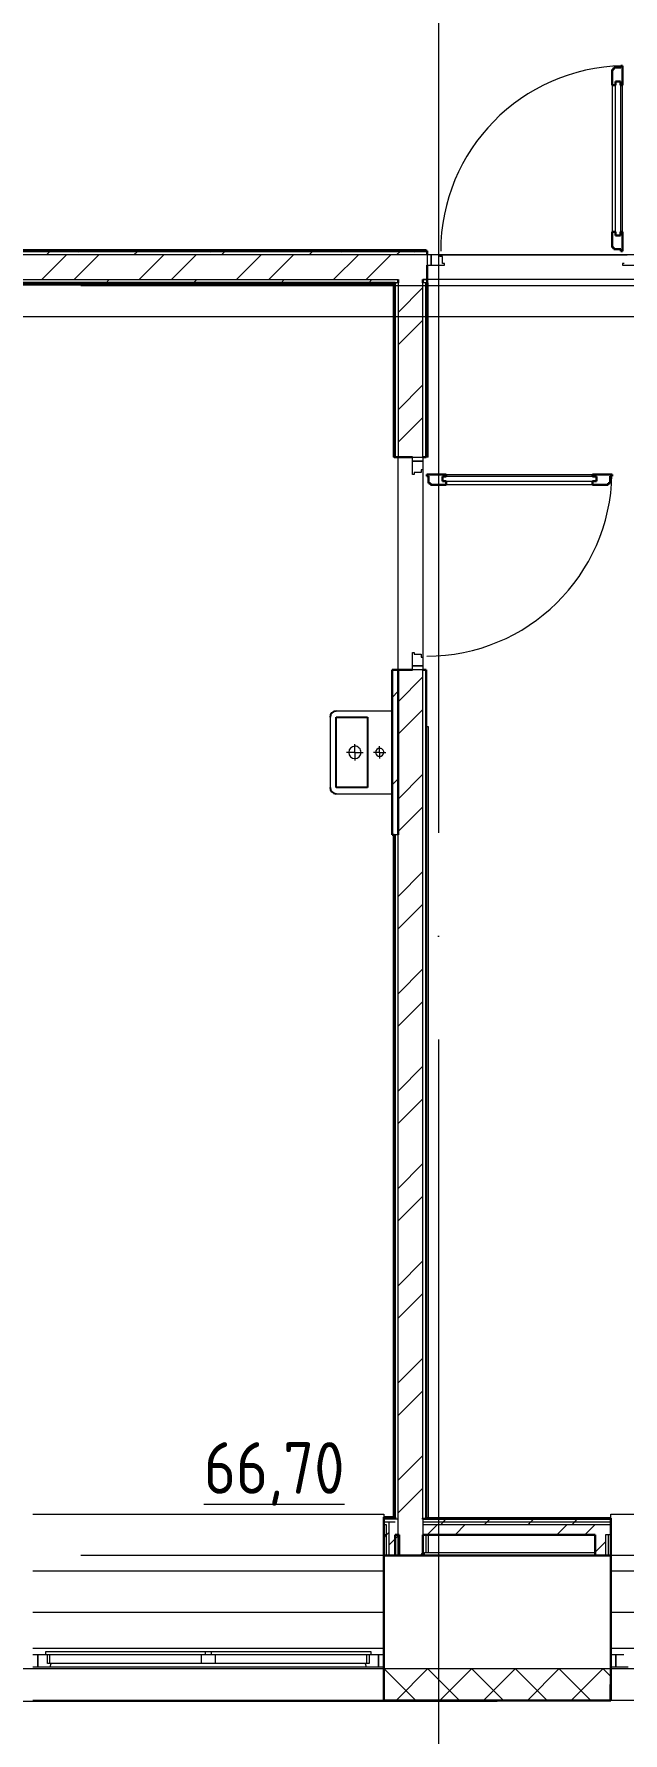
# Model space of a CAD drawing. Header units: millimetres. Extents: x -495897 to 1376592, y -28539 to 470976.
# Drawn here: x 289030 to 291884, y 341775 to 350005 of the extents above; entities that cross this region are included whole.
import ezdxf

# ---------------------------------------------------------------- set-up
doc = ezdxf.new("R2010")
doc.units = ezdxf.units.MM
doc.linetypes.add('ADSK_Линия сетки', pattern=[25, 20, -2.5, 0, -2.5])
doc.linetypes.add('ADSK_Сверху', pattern=[450, 300, -150])
for name, color, linetype, lineweight in [('_ Окна', 7, 'Continuous', 9), ('Двери', 252, 'Continuous', 9), ('Линии', 7, 'Continuous', 9), ('Марки помещений', 252, 'Continuous', 20), ('Ограждение', 252, 'Continuous', 9), ('Окна', 252, 'Continuous', 9), ('Оси', 252, 'Continuous', 9), ('Стены внутренние', 7, 'Continuous', 18), ('Стены наружные', 7, 'Continuous', 18), ('Стены штриховка', 7, 'Continuous', 9)]:
    doc.layers.add(name, color=color, linetype=linetype, lineweight=lineweight)
doc.layers.add('Двери открывание', color=7, linetype='Continuous', lineweight=9, true_color=0xc0c0c0)
doc.layers.add('Узлы', color=7, linetype='Continuous')
doc.styles.add('GOST Common_2', font='', dxfattribs={"width": 0.9, "height": 250})
doc.styles.get('GOST Common_2').set_extended_font_data('GOST type B')

# ---------------------------------------------------------------- blocks, each defined once
blk = doc.blocks.new('3 этаж')
at = {"layer": '_ Окна', "color": 251, "true_color": 0x636466}
for p, q in [((289805.8, -18245.4), (289780.8, -18245.4)), ((289805.8, -18303.4), (289805.8, -18245.4)), ((291480.8, -18245.4), (291455.8, -18245.4)), ((291455.8, -18245.4), (291455.8, -18303.4)), ((292605.8, -18245.4), (292580.8, -18245.4)), ((292605.8, -18303.4), (292605.8, -18245.4)), ((289780.8, -18303.4), (289805.8, -18303.4)), ((291455.8, -18303.4), (291480.8, -18303.4)), ((292580.8, -18303.4), (292605.8, -18303.4))]:
    blk.add_line(p, q, dxfattribs=at)
at = {"layer": '_ Окна', "color": 251, "lineweight": 18, "true_color": 0x636466}
for p, q in [((289843.8, -18245.4), (289805.8, -18245.4)), ((289805.8, -18245.4), (289805.8, -18303.4)), ((289851.8, -18286.4), (289851.8, -18245.4)), ((291409.8, -18245.4), (291409.8, -18286.4)), ((291455.8, -18245.4), (291417.8, -18245.4)), ((291455.8, -18303.4), (291455.8, -18245.4)), ((292643.8, -18245.4), (292605.8, -18245.4)), ((292605.8, -18245.4), (292605.8, -18303.4)), ((289805.8, -18303.4), (289865.2, -18303.4)), ((289863.8, -18286.4), (289851.8, -18286.4)), ((289865.2, -18303.4), (289869.8, -18286.4)), ((291391.8, -18286.4), (291396.3, -18303.4)), ((291396.3, -18303.4), (291455.8, -18303.4)), ((291409.8, -18286.4), (291397.8, -18286.4)), ((292605.8, -18303.4), (292665.2, -18303.4))]:
    blk.add_line(p, q, dxfattribs=at)
at = {"layer": 'Двери', "color": 251, "lineweight": 30, "true_color": 0x636466}
for p, q in [((292595.2, -10565.4), (292587.2, -10565.4)), ((292587.2, -10565.4), (292587.2, -10641.4)), ((292629.2, -10556.4), (292595.2, -10556.4)), ((292595.2, -10556.4), (292595.2, -10565.4)), ((292637.2, -10547.4), (292629.2, -10547.4)), ((292629.2, -10547.4), (292629.2, -10556.4)), ((292637.2, -10641.4), (292637.2, -10547.4)), ((292587.2, -10641.4), (292604.2, -10641.4)), ((292604.2, -10641.4), (292604.2, -10623.4)), ((292604.2, -10623.4), (292628.2, -10623.4)), ((292628.2, -10623.4), (292628.2, -10641.4)), ((292628.2, -10641.4), (292637.2, -10641.4)), ((292587.2, -11351.4), (292587.2, -11427.4)), ((292587.2, -11351.4), (292604.2, -11351.4)), ((292604.2, -11351.4), (292604.2, -11369.4)), ((292628.2, -11351.4), (292637.2, -11351.4)), ((292628.2, -11369.4), (292628.2, -11351.4)), ((292637.2, -11445.4), (292637.2, -11351.4)), ((292587.2, -11427.4), (292595.2, -11427.4)), ((292595.2, -11427.4), (292595.2, -11436.4)), ((292595.2, -11436.4), (292629.2, -11436.4)), ((292604.2, -11369.4), (292628.2, -11369.4)), ((292629.2, -11436.4), (292629.2, -11445.4)), ((292629.2, -11445.4), (292637.2, -11445.4)), ((291689.2, -12527.4), (291783.2, -12527.4)), ((291689.2, -12535.4), (291689.2, -12527.4)), ((291698.2, -12535.4), (291689.2, -12535.4)), ((291698.2, -12569.4), (291698.2, -12535.4)), ((291707.2, -12569.4), (291698.2, -12569.4)), ((291707.2, -12577.4), (291707.2, -12569.4)), ((291783.2, -12577.4), (291707.2, -12577.4)), ((291765.2, -12536.4), (291783.2, -12536.4)), ((291765.2, -12560.4), (291765.2, -12536.4)), ((291783.2, -12560.4), (291765.2, -12560.4)), ((291783.2, -12536.4), (291783.2, -12527.4)), ((291783.2, -12577.4), (291783.2, -12560.4)), ((292493.2, -12527.4), (292587.2, -12527.4)), ((292493.2, -12536.4), (292493.2, -12527.4)), ((292511.2, -12536.4), (292493.2, -12536.4)), ((292493.2, -12560.4), (292511.2, -12560.4)), ((292493.2, -12577.4), (292493.2, -12560.4)), ((292569.2, -12577.4), (292493.2, -12577.4)), ((292511.2, -12560.4), (292511.2, -12536.4)), ((292569.2, -12569.4), (292569.2, -12577.4)), ((292578.2, -12569.4), (292569.2, -12569.4)), ((292578.2, -12535.4), (292578.2, -12569.4)), ((292587.2, -12535.4), (292578.2, -12535.4)), ((292587.2, -12527.4), (292587.2, -12535.4))]:
    blk.add_line(p, q, dxfattribs=at)
at = {"layer": 'Двери', "color": 251, "true_color": 0x636466}
for p, q in [((292587.2, -10641.4), (292587.2, -11351.4)), ((292604.2, -11369.4), (292604.2, -10623.4)), ((292604.2, -10623.4), (292628.2, -10623.4)), ((292628.2, -10623.4), (292628.2, -11369.4)), ((292637.2, -11351.4), (292637.2, -10641.4)), ((292628.2, -11369.4), (292604.2, -11369.4)), ((291691.2, -11463.4), (291691.2, -11513.4)), ((291711.2, -11463.4), (291691.2, -11463.4)), ((291691.2, -11513.4), (291711.2, -11513.4)), ((291711.2, -11513.4), (291711.2, -11463.4)), ((291752.2, -11463.4), (291711.2, -11463.4)), ((291711.2, -11463.4), (291711.2, -11513.4)), ((291711.2, -11513.4), (291775.2, -11513.4)), ((291752.2, -11471.4), (291752.2, -11463.4)), ((291766.2, -11471.4), (291752.2, -11471.4)), ((291766.2, -11505.4), (291766.2, -11471.4)), ((291775.2, -11505.4), (291766.2, -11505.4)), ((291775.2, -11513.4), (291775.2, -11505.4)), ((292646.2, -11505.4), (292637.2, -11505.4)), ((292637.2, -11505.4), (292637.2, -11513.4)), ((292637.2, -11513.4), (292701.2, -11513.4)), ((291621.2, -12463.4), (291621.2, -12443.4)), ((291621.2, -12443.4), (291671.2, -12443.4)), ((291671.2, -12463.4), (291621.2, -12463.4)), ((291621.2, -12463.4), (291671.2, -12463.4)), ((291621.2, -12527.4), (291621.2, -12463.4)), ((291663.2, -12504.4), (291663.2, -12518.4)), ((291671.2, -12504.4), (291663.2, -12504.4)), ((291671.2, -12443.4), (291671.2, -12463.4)), ((291671.2, -12463.4), (291671.2, -12504.4)), ((291629.2, -12527.4), (291621.2, -12527.4)), ((291629.2, -12518.4), (291629.2, -12527.4)), ((291663.2, -12518.4), (291629.2, -12518.4)), ((291765.2, -12536.4), (291765.2, -12560.4)), ((292511.2, -12536.4), (291765.2, -12536.4)), ((291765.2, -12560.4), (292511.2, -12560.4)), ((291783.2, -12527.4), (292493.2, -12527.4)), ((292493.2, -12577.4), (291783.2, -12577.4)), ((292511.2, -12560.4), (292511.2, -12536.4)), ((291621.2, -13389.4), (291629.2, -13389.4)), ((291621.2, -13453.4), (291621.2, -13389.4)), ((291629.2, -13389.4), (291629.2, -13398.4)), ((291629.2, -13398.4), (291663.2, -13398.4)), ((291663.2, -13398.4), (291663.2, -13412.4)), ((291663.2, -13412.4), (291671.2, -13412.4)), ((291671.2, -13412.4), (291671.2, -13453.4)), ((291621.2, -13453.4), (291671.2, -13453.4)), ((291621.2, -13473.4), (291621.2, -13453.4)), ((291671.2, -13453.4), (291621.2, -13453.4)), ((291671.2, -13473.4), (291621.2, -13473.4)), ((291671.2, -13453.4), (291671.2, -13473.4))]:
    blk.add_line(p, q, dxfattribs=at)
at = {"layer": 'Двери открывание', "color": 251, "true_color": 0x636466}
for centre, start, end in [((292655.2, -11445.4), 91.14854, 180), ((291689.2, -12509.4), 270, 358.85146)]:
    blk.add_arc(centre, 898, start, end, dxfattribs=at)
at = {"layer": 'Линии', "color": 251, "linetype": 'ADSK_Сверху', "ltscale": 200, "true_color": 0x636466}
for p, q in [((294550.8, -11463.4), (261340.8, -11463.4)), ((294550.8, -11763.4), (261340.8, -11763.4))]:
    blk.add_line(p, q, dxfattribs=at)
at = {"layer": 'Ограждение', "color": 251, "true_color": 0x636466}
for p, q in [((291686.2, -11438.4), (284680.8, -11438.4)), ((291686.2, -11438.4), (291686.2, -11443.5)), ((291526.2, -11608.4), (291531.2, -11603.4)), ((291691.2, -11598.4), (291696.2, -11598.4)), ((291696.2, -12443.4), (291696.2, -11598.4)), ((287320.8, -11608.4), (291526.2, -11608.4)), ((291526.2, -11608.4), (291526.2, -12443.4)), ((291531.2, -12443.4), (291526.2, -12443.4)), ((291696.2, -12443.4), (291686.2, -12443.4)), ((291686.2, -13748.4), (291696.2, -13748.4)), ((291696.2, -13748.4), (291696.2, -17583.5)), ((291526.2, -14273.4), (291526.2, -17578.4)), ((289780.8, -17563.4), (291480.8, -17563.4)), ((291480.8, -17563.4), (291480.8, -17578.4)), ((292580.8, -17583.4), (292580.8, -17563.4)), ((292580.8, -17563.4), (294280.8, -17563.4)), ((291686.2, -17748.4), (291686.2, -17663.4)), ((291696.2, -17663.4), (291696.2, -17748.4)), ((289780.8, -17838.4), (291480.8, -17838.4)), ((292580.8, -17838.4), (294280.8, -17838.4)), ((289780.8, -18038.4), (291480.8, -18038.4)), ((292580.8, -18038.4), (294280.8, -18038.4)), ((289780.8, -18213.4), (291480.8, -18213.4)), ((292580.8, -18213.4), (294280.8, -18213.4))]:
    blk.add_line(p, q, dxfattribs=at)
at = {"layer": 'Окна', "color": 251, "true_color": 0x636466}
for p, q in [((289843.8, -18228.4), (290615.8, -18228.4)), ((289843.8, -18245.4), (289843.8, -18228.4)), ((290615.8, -18245.4), (289843.8, -18245.4)), ((289863.8, -18286.4), (289863.8, -18245.4)), ((290595.8, -18245.4), (290595.8, -18286.4)), ((290615.8, -18228.4), (290645.8, -18228.4)), ((290615.8, -18228.4), (290615.8, -18245.4)), ((290645.8, -18245.4), (290615.8, -18245.4)), ((290645.8, -18228.4), (291417.8, -18228.4)), ((290645.8, -18245.4), (290645.8, -18228.4)), ((291417.8, -18245.4), (290645.8, -18245.4)), ((290665.8, -18286.4), (290665.8, -18245.4)), ((291397.8, -18245.4), (291397.8, -18286.4)), ((291417.8, -18228.4), (291417.8, -18245.4)), ((290595.8, -18286.4), (289863.8, -18286.4)), ((289865.2, -18303.4), (291396.3, -18303.4)), ((290665.8, -18286.4), (290595.8, -18286.4)), ((291397.8, -18286.4), (290665.8, -18286.4))]:
    blk.add_line(p, q, dxfattribs=at)
at = {"layer": 'Оси', "color": 251, "linetype": 'ADSK_Линия сетки', "ltscale": 200, "true_color": 0x636466}
for p, q in [((291745.8, -263.4), (291745.8, -31389.6)), ((314013.1, -11613.4), (237073.5, -11613.4)), ((314013.1, -17763.4), (237073.5, -17763.4))]:
    blk.add_line(p, q, dxfattribs=at)
at = {"layer": 'Стены внутренние', "color": 251, "lineweight": 30, "true_color": 0x636466}
for p, q in [((291480.8, -17763.4), (291480.8, -18465.4)), ((292505.8, -17763.4), (291555.8, -17763.4)), ((292580.8, -18465.4), (292580.8, -17763.4)), ((291480.8, -18465.4), (292580.8, -18465.4))]:
    blk.add_line(p, q, dxfattribs=at)
at = {"layer": 'Стены внутренние', "color": 251, "true_color": 0x636466}
for p, q in [((312295.8, -18313.4), (280361.8, -18313.4)), ((291480.8, -18465.4), (289780.8, -18465.4)), ((294280.8, -18465.4), (292580.8, -18465.4))]:
    blk.add_line(p, q, dxfattribs=at)
at = {"layer": 'Стены внутренние', "color": 251, "linetype": 'Continuous', "lineweight": 9, "true_color": 0x636466}
for p, q in [((291480.8, -18314.3), (291481.7, -18313.4)), ((291633.3, -18463.4), (291483.3, -18313.4)), ((291543.8, -18463.4), (291693.8, -18313.4)), ((291845.4, -18463.4), (291695.4, -18313.4)), ((291755.9, -18463.4), (291905.9, -18313.4)), ((292057.5, -18463.4), (291907.5, -18313.4)), ((291968.1, -18463.4), (292118.1, -18313.4)), ((292269.7, -18463.4), (292119.7, -18313.4)), ((292180.2, -18463.4), (292330.2, -18313.4)), ((292481.8, -18463.4), (292331.8, -18313.4)), ((292392.3, -18463.4), (292542.3, -18313.4)), ((292580.8, -18350.3), (292543.9, -18313.4)), ((291610.6, -18463.4), (291609.4, -18465.4))]:
    blk.add_line(p, q, dxfattribs=at)
at = {"layer": 'Стены наружные', "color": 251, "lineweight": 30, "true_color": 0x636466}
for p, q in [((291691.2, -11443.4), (289245.3, -11443.4)), ((291691.2, -11463.4), (291691.2, -11443.4)), ((291691.2, -11583.4), (291691.2, -11513.4)), ((291536.2, -11598.4), (287310.8, -11598.4)), ((287315.8, -11603.4), (291531.2, -11603.4)), ((291531.2, -11603.4), (291531.2, -12443.4)), ((291536.2, -11598.4), (291536.2, -11603.4)), ((291551.2, -11583.4), (291551.2, -11598.4)), ((291671.2, -11583.4), (291671.2, -11598.4)), ((291686.2, -11598.4), (291691.2, -11598.4)), ((291686.2, -12443.4), (291686.2, -11598.4)), ((291691.2, -11598.4), (291691.2, -11583.4)), ((291531.2, -12443.4), (291621.2, -12443.4)), ((291671.2, -12443.4), (291686.2, -12443.4)), ((291621.2, -13473.4), (291521.2, -13473.4)), ((291521.2, -13473.4), (291521.2, -14273.4)), ((291551.2, -13473.4), (291551.2, -14273.4)), ((291686.2, -13473.4), (291671.2, -13473.4)), ((291686.2, -17583.4), (291686.2, -13473.4)), ((291521.2, -14273.4), (291531.2, -14273.4)), ((291531.2, -14273.4), (291531.2, -17578.4)), ((291480.8, -17578.4), (291480.8, -17763.4)), ((291531.2, -17578.4), (291480.8, -17578.4)), ((291536.2, -17578.4), (291536.2, -17583.4)), ((291671.2, -17583.4), (291671.2, -17588.4)), ((292580.8, -17583.4), (291686.2, -17583.4)), ((292580.8, -17763.4), (292580.8, -17583.4)), ((291536.2, -17663.4), (291536.2, -17763.4)), ((291555.8, -17663.4), (291536.2, -17663.4)), ((291555.8, -17763.4), (291555.8, -17663.4)), ((291671.2, -17763.4), (291671.2, -17663.4)), ((291671.2, -17663.4), (292505.8, -17663.4)), ((292505.8, -17663.4), (292505.8, -17763.4)), ((291480.8, -17763.4), (291555.8, -17763.4)), ((292505.8, -17763.4), (292580.8, -17763.4))]:
    blk.add_line(p, q, dxfattribs=at)
at = {"layer": 'Стены наружные', "color": 251, "linetype": 'Continuous', "lineweight": 9, "true_color": 0x636466}
for p, q in [((289790.7, -11448.4), (289795.7, -11443.4)), ((289824, -11583.4), (289944, -11463.4)), ((289846.4, -11463.4), (289861.4, -11448.4)), ((289861.4, -11448.4), (289866.4, -11443.4)), ((289932.1, -11448.4), (289937.1, -11443.4)), ((289981.1, -11583.4), (290101.1, -11463.4)), ((290002.8, -11448.4), (290007.8, -11443.4)), ((290073.5, -11448.4), (290078.5, -11443.4)), ((290144.2, -11448.4), (290149.2, -11443.4)), ((290215, -11448.4), (290220, -11443.4)), ((290270.7, -11463.4), (290285.7, -11448.4)), ((290285.7, -11448.4), (290290.7, -11443.4)), ((290295.4, -11583.4), (290415.4, -11463.4)), ((290356.4, -11448.4), (290361.4, -11443.4)), ((290427.1, -11448.4), (290432.1, -11443.4)), ((290452.6, -11583.4), (290572.6, -11463.4)), ((290497.8, -11448.4), (290502.8, -11443.4)), ((290568.5, -11448.4), (290573.5, -11443.4)), ((290639.2, -11448.4), (290644.2, -11443.4)), ((290694.9, -11463.4), (290709.9, -11448.4)), ((290709.9, -11448.4), (290714.9, -11443.4)), ((290766.9, -11583.4), (290886.9, -11463.4)), ((290780.6, -11448.4), (290785.6, -11443.4)), ((290851.3, -11448.4), (290856.3, -11443.4)), ((290922.1, -11448.4), (290927.1, -11443.4)), ((290924.1, -11583.4), (291044.1, -11463.4)), ((290992.8, -11448.4), (290997.8, -11443.4)), ((291063.5, -11448.4), (291068.5, -11443.4)), ((291119.2, -11463.4), (291134.2, -11448.4)), ((291134.2, -11448.4), (291139.2, -11443.4)), ((291204.9, -11448.4), (291209.9, -11443.4)), ((291238.4, -11583.4), (291358.4, -11463.4)), ((291275.6, -11448.4), (291280.6, -11443.4)), ((291346.3, -11448.4), (291351.3, -11443.4)), ((291395.5, -11583.4), (291515.5, -11463.4)), ((291417, -11448.4), (291422, -11443.4)), ((291487.7, -11448.4), (291492.7, -11443.4)), ((291543.5, -11463.4), (291558.5, -11448.4)), ((291558.5, -11448.4), (291563.5, -11443.4)), ((291629.2, -11448.4), (291634.2, -11443.4)), ((289847.8, -11603.4), (289852.8, -11598.4)), ((289918.5, -11603.4), (289923.5, -11598.4)), ((289989.2, -11603.4), (289994.2, -11598.4)), ((290060, -11603.4), (290065, -11598.4)), ((290130.7, -11603.4), (290135.7, -11598.4)), ((290135.7, -11598.4), (290150.7, -11583.4)), ((290201.4, -11603.4), (290206.4, -11598.4)), ((290272.1, -11603.4), (290277.1, -11598.4)), ((290342.8, -11603.4), (290347.8, -11598.4)), ((290413.5, -11603.4), (290418.5, -11598.4)), ((290484.2, -11603.4), (290489.2, -11598.4)), ((290554.9, -11603.4), (290559.9, -11598.4)), ((290559.9, -11598.4), (290574.9, -11583.4)), ((290625.6, -11603.4), (290630.6, -11598.4)), ((290696.3, -11603.4), (290701.3, -11598.4)), ((290767.1, -11603.4), (290772.1, -11598.4)), ((290837.8, -11603.4), (290842.8, -11598.4)), ((290908.5, -11603.4), (290913.5, -11598.4)), ((290979.2, -11603.4), (290984.2, -11598.4)), ((290984.2, -11598.4), (290999.2, -11583.4)), ((291049.9, -11603.4), (291054.9, -11598.4)), ((291120.6, -11603.4), (291125.6, -11598.4)), ((291191.3, -11603.4), (291196.3, -11598.4)), ((291262, -11603.4), (291267, -11598.4)), ((291332.7, -11603.4), (291337.7, -11598.4)), ((291403.5, -11603.4), (291408.5, -11598.4)), ((291408.5, -11598.4), (291423.5, -11583.4)), ((291474.2, -11603.4), (291479.2, -11598.4)), ((291531.2, -11617.1), (291536.2, -11612.1)), ((291531.2, -11687.8), (291536.2, -11682.8)), ((291551.2, -11742.1), (291671.2, -11622.1)), ((291531.2, -11758.5), (291536.2, -11753.5)), ((291531.2, -11829.2), (291536.2, -11824.2)), ((291551.2, -11899.2), (291671.2, -11779.2)), ((291531.2, -11899.9), (291536.2, -11894.9)), ((291531.2, -11970.6), (291536.2, -11965.6)), ((291531.2, -12041.4), (291536.2, -12036.4)), ((291551.2, -12213.5), (291671.2, -12093.5)), ((291531.2, -12112.1), (291536.2, -12107.1)), ((291531.2, -12182.8), (291536.2, -12177.8)), ((291531.2, -12253.5), (291536.2, -12248.5)), ((291551.2, -12370.7), (291671.2, -12250.7)), ((291531.2, -12324.2), (291536.2, -12319.2)), ((291531.2, -12394.9), (291536.2, -12389.9)), ((291521.2, -13607), (291551.2, -13577)), ((291551.2, -13627.9), (291671.2, -13507.9)), ((291551.2, -13785.1), (291671.2, -13665.1)), ((291551.2, -14099.4), (291671.2, -13979.4)), ((291521.2, -14031.3), (291551.2, -14001.3)), ((291551.2, -14256.5), (291671.2, -14136.5)), ((291531.2, -14304.1), (291536.2, -14299.1)), ((291531.2, -14374.8), (291536.2, -14369.8)), ((291531.2, -14445.5), (291536.2, -14440.5)), ((291551.2, -14570.8), (291671.2, -14450.8)), ((291531.2, -14516.2), (291536.2, -14511.2)), ((291531.2, -14586.9), (291536.2, -14581.9)), ((291551.2, -14728), (291671.2, -14608)), ((291531.2, -14657.7), (291536.2, -14652.7)), ((291531.2, -14728.4), (291536.2, -14723.4)), ((291531.2, -14799.1), (291536.2, -14794.1)), ((291531.2, -14869.8), (291536.2, -14864.8)), ((291531.2, -14940.5), (291536.2, -14935.5)), ((291551.2, -15042.3), (291671.2, -14922.3)), ((291531.2, -15011.2), (291536.2, -15006.2)), ((291531.2, -15081.9), (291536.2, -15076.9)), ((291551.2, -15199.4), (291671.2, -15079.4)), ((291531.2, -15152.6), (291536.2, -15147.6)), ((291531.2, -15223.3), (291536.2, -15218.3)), ((291531.2, -15294), (291536.2, -15289)), ((291531.2, -15364.8), (291536.2, -15359.8)), ((291531.2, -15435.5), (291536.2, -15430.5)), ((291551.2, -15513.8), (291671.2, -15393.8)), ((291531.2, -15506.2), (291536.2, -15501.2)), ((291551.2, -15670.9), (291671.2, -15550.9)), ((291531.2, -15576.9), (291536.2, -15571.9)), ((291531.2, -15647.6), (291536.2, -15642.6)), ((291531.2, -15718.3), (291536.2, -15713.3)), ((291531.2, -15789), (291536.2, -15784)), ((291531.2, -15859.7), (291536.2, -15854.7)), ((291551.2, -15985.2), (291671.2, -15865.2)), ((291531.2, -15930.4), (291536.2, -15925.4)), ((291531.2, -16001.2), (291536.2, -15996.2)), ((291551.2, -16142.4), (291671.2, -16022.4)), ((291531.2, -16071.9), (291536.2, -16066.9)), ((291531.2, -16142.6), (291536.2, -16137.6)), ((291531.2, -16213.3), (291536.2, -16208.3)), ((291531.2, -16284), (291536.2, -16279)), ((291531.2, -16354.7), (291536.2, -16349.7)), ((291551.2, -16456.7), (291671.2, -16336.7)), ((291531.2, -16425.4), (291536.2, -16420.4)), ((291531.2, -16496.1), (291536.2, -16491.1)), ((291551.2, -16613.8), (291671.2, -16493.8)), ((291531.2, -16566.8), (291536.2, -16561.8)), ((291531.2, -16637.6), (291536.2, -16632.6)), ((291531.2, -16708.3), (291536.2, -16703.3)), ((291531.2, -16779), (291536.2, -16774)), ((291531.2, -16849.7), (291536.2, -16844.7)), ((291551.2, -16928.1), (291671.2, -16808.1)), ((291531.2, -16920.4), (291536.2, -16915.4)), ((291531.2, -16991.1), (291536.2, -16986.1)), ((291551.2, -17085.3), (291671.2, -16965.3)), ((291531.2, -17061.8), (291536.2, -17056.8)), ((291531.2, -17132.5), (291536.2, -17127.5)), ((291531.2, -17203.2), (291536.2, -17198.2)), ((291531.2, -17273.9), (291536.2, -17268.9)), ((291551.2, -17399.6), (291671.2, -17279.6)), ((291531.2, -17344.7), (291536.2, -17339.7)), ((291531.2, -17415.4), (291536.2, -17410.4)), ((291551.2, -17556.8), (291671.2, -17436.8)), ((291531.2, -17486.1), (291536.2, -17481.1)), ((291504.6, -17583.4), (291509.6, -17578.4)), ((291531.2, -17556.8), (291536.2, -17551.8)), ((291757.4, -17613.4), (291769.9, -17600.9)), ((291769.9, -17600.9), (291782.4, -17588.4)), ((291782.4, -17588.4), (291787.4, -17583.4)), ((291969.5, -17613.4), (291982, -17600.9)), ((291982, -17600.9), (291994.5, -17588.4)), ((292181.7, -17613.4), (292194.2, -17600.9)), ((292194.2, -17600.9), (292206.7, -17588.4)), ((292206.7, -17588.4), (292211.7, -17583.4)), ((292393.8, -17613.4), (292406.3, -17600.9)), ((292406.3, -17600.9), (292418.8, -17588.4)), ((291480.8, -17677.9), (291493.3, -17665.4)), ((291493.3, -17665.4), (291505.8, -17652.9)), ((291505.8, -17714.2), (291555.8, -17664.2)), ((291691.5, -17663.4), (291741.5, -17613.4)), ((291826.4, -17663.4), (291876.4, -17613.4)), ((292319.9, -17663.4), (292369.9, -17613.4)), ((292454.8, -17663.4), (292504.8, -17613.4)), ((292555.8, -17663.6), (292555.9, -17663.4)), ((291658.9, -17763.4), (291671.2, -17751.1)), ((292505.8, -17747.4), (292555.8, -17697.4))]:
    blk.add_line(p, q, dxfattribs=at)
at = {"layer": 'Стены наружные', "color": 251, "true_color": 0x636466}
for p, q in [((291752.2, -11463.4), (292660.2, -11463.4)), ((292721.2, -11583.4), (291691.2, -11583.4)), ((291551.2, -13473.4), (291551.2, -12443.4)), ((291671.2, -12504.4), (291671.2, -13412.4)), ((291678.7, -17748.4), (292505.8, -17748.4)), ((291678.7, -17763.4), (291678.7, -17748.4)), ((292030.8, -18470.4), (289265.8, -18470.4)), ((291480.8, -18465.4), (291480.8, -18470.4)), ((292030.8, -18470.4), (292030.8, -18465.4))]:
    blk.add_line(p, q, dxfattribs=at)
at = {"layer": 'Стены штриховка', "color": 251, "true_color": 0x636466}
for p, q in [((291691.2, -11448.4), (289245.3, -11448.4)), ((291691.2, -11463.4), (289245.3, -11463.4)), ((289245.3, -11583.4), (291551.2, -11583.4)), ((291551.2, -11598.4), (291536.2, -11598.4)), ((291536.2, -11603.4), (291536.2, -12443.4)), ((291551.2, -11598.4), (291551.2, -12443.4)), ((291671.2, -11583.4), (291691.2, -11583.4)), ((291691.2, -11583.4), (291671.2, -11583.4)), ((291671.2, -12443.4), (291671.2, -11598.4)), ((291686.2, -11598.4), (291671.2, -11598.4)), ((291671.2, -17583.4), (291671.2, -13473.4)), ((291551.2, -14273.4), (291531.2, -14273.4)), ((291536.2, -14273.4), (291536.2, -17578.4)), ((291551.2, -17588.4), (291551.2, -14273.4)), ((291536.2, -17583.4), (291480.8, -17583.4)), ((291551.2, -17588.4), (291480.8, -17588.4)), ((291480.8, -17600.9), (291536.2, -17600.9)), ((291505.8, -17600.9), (291505.8, -17763.4)), ((291536.2, -17588.4), (291536.2, -17583.4)), ((291551.2, -17763.4), (291551.2, -17588.4)), ((291671.2, -17583.4), (291686.2, -17583.4)), ((291671.2, -17588.4), (292580.8, -17588.4)), ((292580.8, -17588.4), (291671.2, -17588.4)), ((291671.2, -17588.4), (291671.2, -17663.4)), ((291671.2, -17600.9), (292580.8, -17600.9)), ((291480.8, -17613.4), (291493.3, -17613.4)), ((291493.3, -17663.4), (291480.8, -17663.4)), ((291493.3, -17613.4), (291493.3, -17763.4)), ((291671.2, -17613.4), (292580.8, -17613.4)), ((292580.8, -17663.4), (292555.8, -17663.4)), ((292555.8, -17663.4), (292555.8, -17763.4)), ((292568.3, -17663.4), (292568.3, -17763.4)), ((291482.8, -18389.4), (291480.8, -18389.4)), ((291482.8, -18389.4), (291482.8, -18463.4)), ((292580.8, -18389.4), (292578.8, -18389.4)), ((292578.8, -18463.4), (292578.8, -18389.4)), ((291482.8, -18463.4), (292578.8, -18463.4))]:
    blk.add_line(p, q, dxfattribs=at)
at = {"layer": 'Узлы', "color": 251, "lineweight": 9, "true_color": 0x636466}
for p, q in [((291221.2, -13703.4), (291221.2, -13873.4)), ((291521.2, -13673.4), (291251.2, -13673.4)), ((291221.2, -13873.4), (291221.2, -14043.4)), ((291341.2, -13873.4), (291301.2, -13873.4)), ((291341.2, -13873.4), (291341.2, -13833.4)), ((291341.2, -13873.4), (291341.2, -13913.4)), ((291341.2, -13873.4), (291381.2, -13873.4)), ((291461.2, -13873.4), (291431.2, -13873.4)), ((291461.2, -13873.4), (291461.2, -13843.4)), ((291461.2, -13873.4), (291461.2, -13903.4)), ((291461.2, -13873.4), (291491.2, -13873.4)), ((291251.2, -14073.4), (291521.2, -14073.4))]:
    blk.add_line(p, q, dxfattribs=at)
at = {"layer": 'Узлы', "color": 251, "true_color": 0x636466}
for p, q in [((291251.2, -14043.4), (291251.2, -13703.4)), ((291251.2, -13703.4), (291402.1, -13703.4)), ((291402.1, -13703.4), (291402.1, -14043.4)), ((291402.1, -14043.4), (291251.2, -14043.4))]:
    blk.add_line(p, q, dxfattribs=at)
for centre, start, end in [((291251.2, -13703.4), 90, 180), ((291251.2, -14043.4), 180, 270)]:
    blk.add_arc(centre, 30, start, end, dxfattribs=at)
at = {"layer": 'Узлы', "color": 251, "lineweight": 9, "true_color": 0x636466}
for centre, radius, start, end in [((291341.2, -13873.4), 30, 90, 180), ((291341.2, -13873.4), 30, 180, 270), ((291341.2, -13873.4), 30, 0, 90.00772), ((291341.2, -13873.4), 30, 270, 0), ((291461.2, -13873.4), 20, 90, 180), ((291461.2, -13873.4), 20, 180, 270), ((291461.2, -13873.4), 20, 0, 90.01158), ((291461.2, -13873.4), 20, 270, 0)]:
    blk.add_arc(centre, radius, start, end, dxfattribs=at)
at = {"layer": 'Марки помещений', "color": 251, "true_color": 0x636466, "style": 'GOST Common_2', "width": 0.9}
blk.add_text('%%U66,70', height=250, dxfattribs=at).set_placement((290609.8, -17464.6))

msp = doc.modelspace()

# ---------------------------------------------------------------- block references
msp.add_blockref('3 этаж', (-756.474, 360398.765))

doc.saveas('drawing.dxf')
